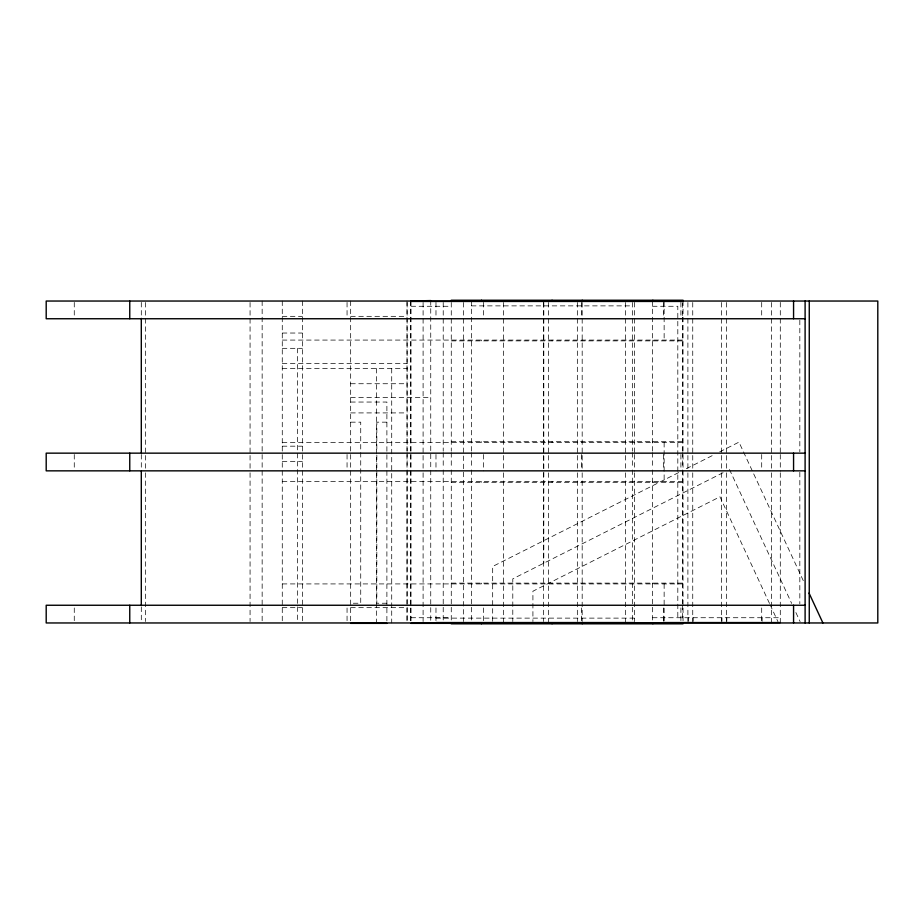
<?xml version="1.0" encoding="UTF-8"?>
<svg xmlns="http://www.w3.org/2000/svg" width="924" height="924" viewBox="0 0 924 924"><rect width="100%" height="100%" fill="white"/><g stroke="black" fill="none" stroke-linecap="round" stroke-linejoin="round"><path stroke-width="0.69" stroke-dasharray="4.62 3.46" d="M678.666 472.568L492.677 566.458L492.677 621.54M686.37 468.687L713.305 455.093M719.715 451.848L738.957 442.134L803.591 581.323M723.065 472.695L512.797 578.84L512.797 621.529M471.39 305.879L632.339 305.879M411.03 306.271L451.27 306.271M652.459 306.271L677.812 306.271L677.812 617.729M282.27 316.331L302.379 316.331M350.67 316.331L407.01 316.331M282.27 333.033L302.379 333.033M282.27 340.078L683.044 340.078M451.27 340.887L683.044 340.887M282.27 348.325L302.379 348.325M282.27 363.617L407.01 363.617M282.27 368.445L407.01 368.445M350.67 383.737L407.01 383.737M350.67 397.62L430.746 397.62M350.67 402.044L386.89 402.044L386.89 621.921M350.67 412.913L407.01 412.913M350.67 422.164L360.73 422.164L360.73 603.233L350.67 603.233M386.89 422.164L376.83 422.164L376.83 450.9M451.27 441.684L683.044 441.684M282.27 442.481L683.044 442.481M282.27 446.177L302.379 446.177M282.27 461.469L302.379 461.469M282.27 481.519L683.044 481.519M451.27 482.316L683.044 482.316M451.27 583.113L683.044 583.113M282.27 583.922L683.044 583.922M386.89 603.233L376.83 603.233L376.83 452.344M282.27 607.669L302.379 607.669M350.67 607.669L407.01 607.669M411.03 617.729L451.27 617.729M652.459 617.729L780.295 617.729M435.978 618.121L634.384 618.121M729.463 469.473L791.672 603.441M795.899 612.554L800.126 621.656M769.496 603.441L719.969 496.8L532.917 591.221L532.917 621.517M770.096 604.746L777.95 621.656M799.826 320.178L799.826 451.721M799.826 472.279L799.826 603.822M780.295 302.402L780.295 454.065M780.295 454.504L780.295 471.379M780.295 472.822L780.295 622.961M771.436 302.483L771.436 454.065M771.436 455.509L771.436 471.379M771.436 472.822L771.436 622.961M762.104 617.729L762.104 621.344M761.699 302.402L761.699 316.031M761.699 454.504L761.699 469.496M761.699 607.969L761.699 621.598M726.818 617.729L726.818 621.344M726.414 302.483L726.414 454.065M726.414 455.509L726.414 471.379M726.414 472.822L726.414 621.517M721.967 617.729L721.967 621.344M721.563 302.483L721.563 454.065M721.563 455.509L721.563 471.379M721.563 472.822L721.563 621.517M693.15 617.729L693.15 621.344M692.746 302.483L692.746 454.065M692.746 455.509L692.746 471.379M692.746 472.822L692.746 622.961M688.299 617.729L688.299 621.344M687.895 302.483L687.895 454.065M687.895 455.509L687.895 471.379M687.895 472.822L687.895 621.517M683.044 301.039L683.044 622.961M682.64 302.887L682.64 315.846M682.64 317.29L682.64 451.201M682.64 452.644L682.64 468.48M682.64 469.923L682.64 603.834M682.64 605.278L682.64 621.113M680.907 302.402L680.907 318.745M680.907 454.504L680.907 470.847M680.907 607.969L680.907 622.961M664.137 301.039L664.137 340.078M664.137 442.481L664.137 481.519M664.137 583.922L664.137 622.961M663.755 617.729L663.755 621.344M663.351 302.402L663.351 318.745M663.351 454.504L663.351 470.847M663.351 607.969L663.351 622.961M652.864 340.078L652.864 340.887M652.864 441.684L652.864 442.481M652.864 481.519L652.864 482.316M652.864 583.113L652.864 583.922M652.459 301.039L652.459 451.178M652.459 452.621L652.459 468.491M652.459 469.935L652.459 621.517M634.384 302.402L634.384 454.065M634.384 454.504L634.384 471.379M634.384 472.822L634.384 621.598M632.339 302.483L632.339 451.178M632.339 452.621L632.339 468.491M632.339 469.935L632.339 622.557M625.536 302.483L625.536 454.065M625.536 455.509L625.536 471.379M625.536 472.822L625.536 622.961M582.247 340.078L582.247 340.887M582.247 441.684L582.247 442.481M582.247 481.519L582.247 482.316M582.247 583.113L582.247 583.922M582.178 302.483L582.178 454.065M582.178 455.509L582.178 471.379M582.178 472.822L582.178 621.517M581.543 302.402L581.543 318.745M581.543 454.504L581.543 470.847M581.543 607.969L581.543 622.961M577.338 302.483L577.338 454.065M577.338 455.509L577.338 471.379M577.338 472.822L577.338 621.517M552.067 340.078L552.067 340.887M552.067 441.684L552.067 442.481M552.067 481.519L552.067 482.316M552.067 583.113L552.067 583.922M548.463 302.483L548.463 454.065M548.463 455.509L548.463 471.379M548.463 472.822L548.463 622.961M543.82 302.483L543.82 563.178M543.635 302.483L543.635 454.065M543.635 455.509L543.635 471.379M543.635 472.822L543.635 621.517M503.58 302.483L503.58 454.065M503.58 455.509L503.58 471.379M503.58 472.822L503.58 622.961M483.402 302.402L483.402 318.745M483.402 454.504L483.402 470.847M483.402 607.969L483.402 622.961M481.45 340.078L481.45 340.887M481.45 441.684L481.45 442.481M481.45 481.519L481.45 482.316M481.45 583.113L481.45 583.922M471.39 301.039L471.39 451.178M471.39 452.621L471.39 468.491M471.39 469.935L471.39 621.517M463.34 302.483L463.34 621.517M451.27 302.483L451.27 451.178M451.27 452.621L451.27 468.491M451.27 469.935L451.27 622.557M443.22 302.483L443.22 451.178M443.22 452.621L443.22 468.491M443.22 469.935L443.22 621.517M435.978 302.402L435.978 318.745M435.978 454.504L435.978 470.847M435.978 607.969L435.978 622.961M430.746 300.566L430.746 621.517M423.1 302.483L423.1 454.065M423.1 455.509L423.1 471.379M423.1 472.822L423.1 621.517M411.03 301.039L411.03 623.354M410.626 301.039L410.626 622.961M407.114 302.483L407.114 451.178M407.114 452.621L407.114 468.491M407.114 469.935L407.114 621.517M407.01 301.039L407.01 622.961M391.718 368.445L391.718 622.961M376.426 368.445L376.426 622.961M350.67 301.039L350.67 623.354M347.054 302.402L347.054 316.031M347.054 454.504L347.054 469.496M347.054 607.969L347.054 621.598M302.379 301.039L302.379 622.961M297.551 348.325L297.551 621.517M282.27 301.039L282.27 622.961M262.15 301.039L262.15 622.961M250.069 302.483L250.069 454.065M250.069 455.509L250.069 471.379M250.069 472.822L250.069 621.517M145.449 302.483L145.449 454.065M145.449 455.509L145.449 471.379M145.449 472.822L145.449 621.517M141.303 302.402L141.303 316.92M141.303 454.504L141.303 469.496M141.303 607.08L141.303 621.598M74.266 302.402L74.266 316.031M74.266 454.504L74.266 469.496M74.266 607.969L74.266 622.961"/><path stroke-width="1.39" d="M430.746 300.566L410.626 301.039M411.03 301.443L683.044 301.443M805.104 318.745L46.2 318.745L46.2 301.039L877.8 301.039L877.8 622.961L46.2 622.961L46.2 605.255L805.104 605.255M805.104 453.153L46.2 453.153L46.2 470.847L805.104 470.847M435.978 622.557L634.384 622.557M663.755 622.557L780.295 622.557M350.67 623.354L386.89 623.354M411.03 623.354L683.044 623.354M809.02 593.035L822.914 622.961M809.262 300.958L809.262 622.961M805.104 301.039L805.104 622.961M793.566 301.039L793.566 318.745M793.566 453.153L793.566 470.847M793.566 605.255L793.566 622.961M683.044 301.039L683.044 300.242L451.27 300.242L451.27 301.039M683.044 622.961L683.044 623.758L451.27 623.758L451.27 622.961M652.864 300.242L652.864 301.039M652.864 622.961L652.864 623.758M582.247 300.242L582.247 301.039M582.247 622.961L582.247 623.758M552.067 300.242L552.067 301.039M552.067 622.961L552.067 623.758M481.45 300.242L481.45 301.039M481.45 622.961L481.45 623.758M141.303 318.364L141.303 452.621M141.303 471.379L141.303 605.636M129.753 301.039L129.753 318.745M129.753 453.153L129.753 470.847M129.753 605.255L129.753 622.961"/></g></svg>
